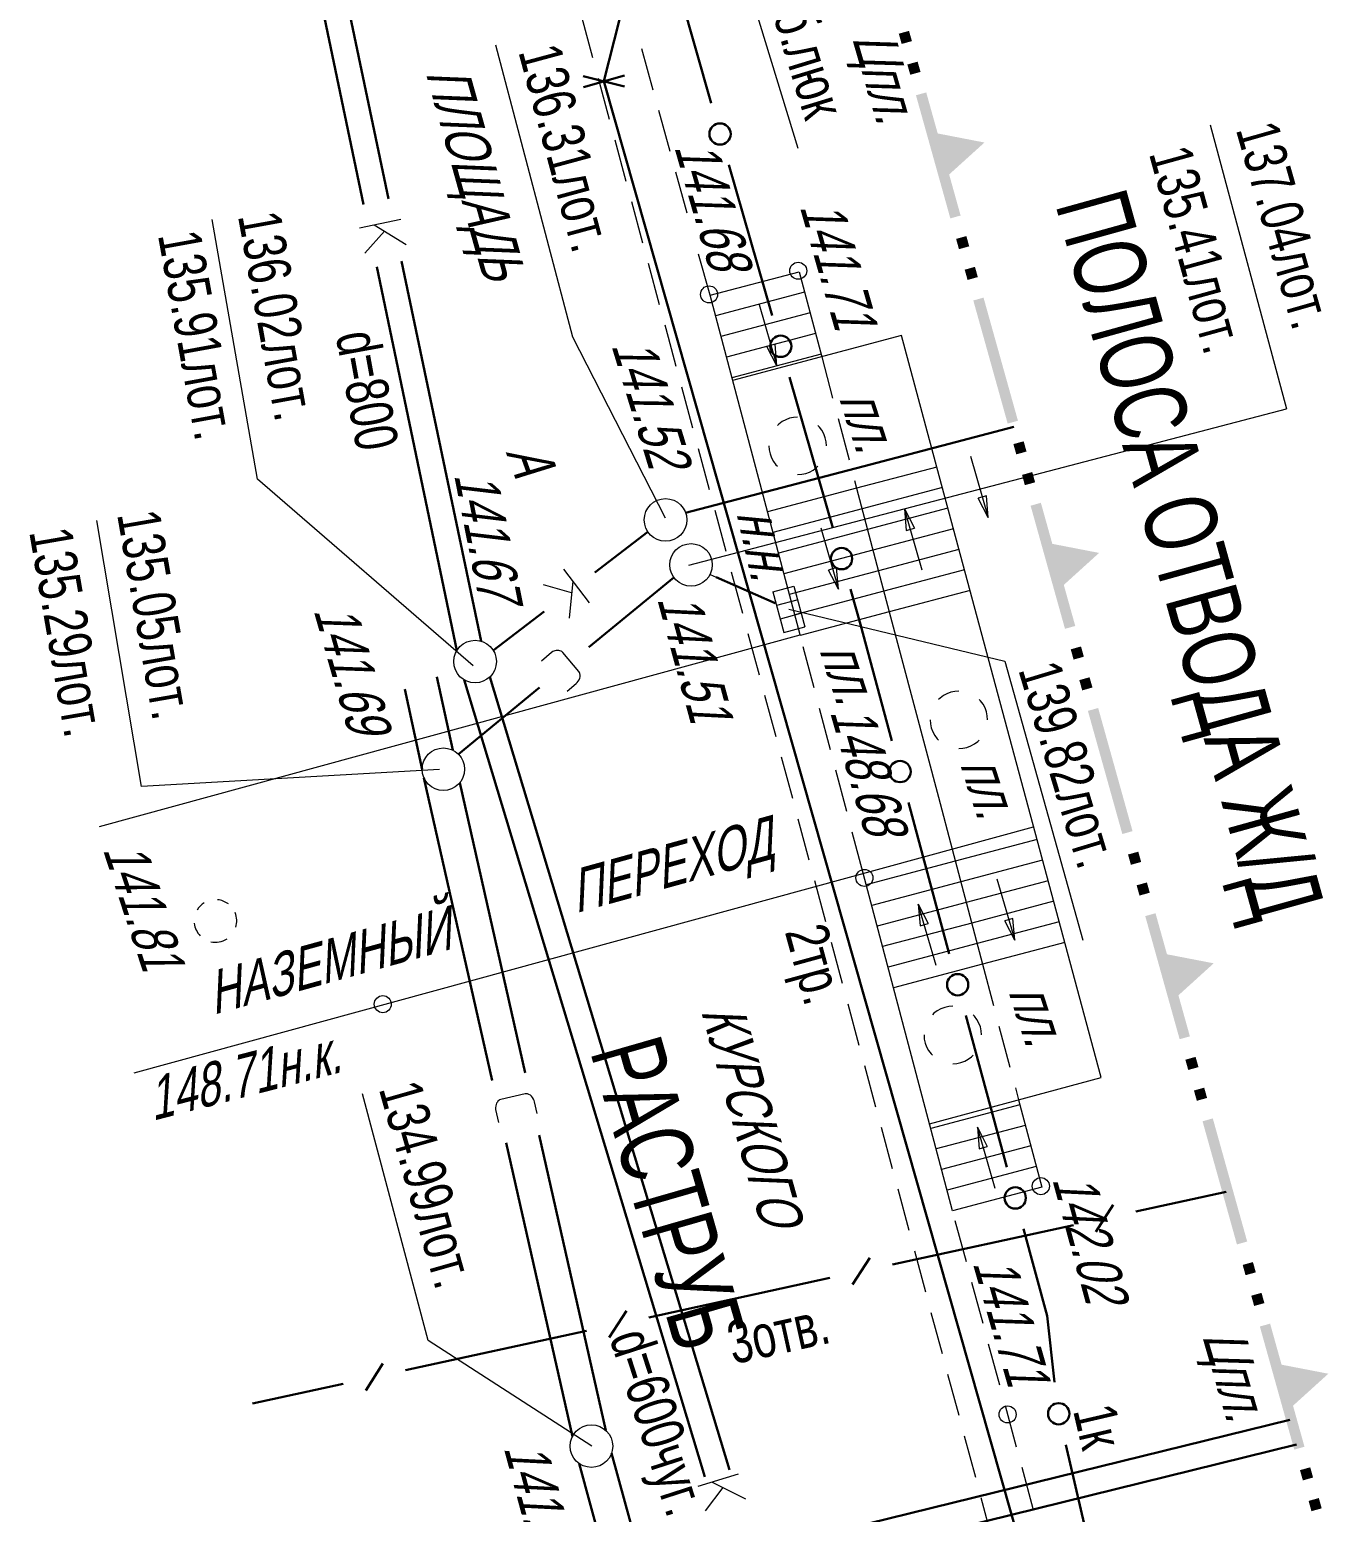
# Model space of a CAD drawing. Extents: x 10098 to 11902, y 8648 to 10202.
# Drawn here: x 10153.19 to 10183.67, y 10056.92 to 10091.71 of the extents above; entities that cross this region are included whole.
import ezdxf
from ezdxf.enums import TextEntityAlignment as Align

# ---------------------------------------------------------------- set-up
doc = ezdxf.new("R2010")
doc.units = 0
for name, color, linetype in [('1_Водопровод', 7, 'Continuous'), ('20_Строения', 7, 'Continuous'), ('21_Колодцы', 7, 'Continuous'), ('23_Ограждения', 7, 'Continuous'), ('38_Высотные_отметки', 7, 'Continuous'), ('50_Красные_линии', 7, 'Continuous'), ('52_Топонимика', 7, 'Continuous')]:
    doc.layers.add(name, color=color, linetype=linetype)
for name, color, linetype, lineweight in [('2_Водосток', 30, 'Continuous', 30), ('4_Канализация', 16, 'Continuous', 30), ('7_Электрокабели', 1, 'Continuous', 30), ('8_Связь', 3, 'Continuous', 30)]:
    doc.layers.add(name, color=color, linetype=linetype, lineweight=lineweight)
doc.styles.add('mggt', font='russian_1251.shx', dxfattribs={"width": 0.75, "oblique": 18, "height": 1})
doc.styles.add('Style-RUSSIAN_1251 I 0.00000', font='RUSSIAN_1251.shx')

msp = doc.modelspace()

# ---------------------------------------------------------------- hatches: boundary and pattern name
at = {"layer": '50_Красные_линии', "linetype": 'Continuous', "lineweight": 25}
for points in [[(10173.899, 10091.442), (10173.831, 10091.683), (10173.591, 10091.615), (10173.658, 10091.375)], [(10174.101, 10090.719), (10174.033, 10090.96), (10173.792, 10090.893), (10173.86, 10090.652)], [(10175.042, 10087.349), (10174.235, 10090.238), (10173.994, 10090.171), (10174.801, 10087.281)], [(10174.773, 10088.312), (10175.602, 10089.062), (10174.504, 10089.275)], [(10175.244, 10086.626), (10175.177, 10086.867), (10174.936, 10086.8), (10175.003, 10086.559)], [(10175.446, 10085.904), (10175.379, 10086.145), (10175.138, 10086.077), (10175.205, 10085.837)], [(10176.388, 10082.533), (10175.58, 10085.422), (10175.34, 10085.355), (10176.147, 10082.466)], [(10176.589, 10081.811), (10176.522, 10082.051), (10176.281, 10081.984), (10176.349, 10081.743)], [(10176.791, 10081.088), (10176.724, 10081.329), (10176.483, 10081.262), (10176.55, 10081.021)], [(10177.733, 10077.717), (10176.926, 10080.607), (10176.685, 10080.539), (10177.492, 10077.65)], [(10177.464, 10078.68), (10178.293, 10079.431), (10177.195, 10079.644)], [(10177.935, 10076.995), (10177.868, 10077.236), (10177.627, 10077.168), (10177.694, 10076.928)], [(10178.137, 10076.273), (10178.069, 10076.513), (10177.829, 10076.446), (10177.896, 10076.205)], [(10179.078, 10072.902), (10178.271, 10075.791), (10178.03, 10075.724), (10178.838, 10072.834)], [(10179.28, 10072.179), (10179.213, 10072.42), (10178.972, 10072.353), (10179.039, 10072.112)], [(10179.482, 10071.457), (10179.415, 10071.698), (10179.174, 10071.631), (10179.241, 10071.39)], [(10180.424, 10068.086), (10179.617, 10070.975), (10179.376, 10070.908), (10180.183, 10068.019)], [(10180.155, 10069.049), (10180.983, 10069.8), (10179.886, 10070.012)], [(10180.626, 10067.364), (10180.558, 10067.605), (10180.318, 10067.537), (10180.385, 10067.297)], [(10180.827, 10066.641), (10180.76, 10066.882), (10180.519, 10066.815), (10180.587, 10066.574)], [(10181.769, 10063.271), (10180.962, 10066.16), (10180.721, 10066.093), (10181.528, 10063.203)], [(10181.971, 10062.548), (10181.904, 10062.789), (10181.663, 10062.722), (10181.73, 10062.481)], [(10182.173, 10061.826), (10182.105, 10062.067), (10181.865, 10061.999), (10181.932, 10061.759)], [(10183.114, 10058.455), (10182.307, 10061.344), (10182.066, 10061.277), (10182.874, 10058.388)], [(10182.845, 10059.418), (10183.674, 10060.169), (10182.576, 10060.381)], [(10183.316, 10057.733), (10183.249, 10057.973), (10183.008, 10057.906), (10183.076, 10057.665)], [(10183.518, 10057.01), (10183.451, 10057.251), (10183.21, 10057.184), (10183.277, 10056.943)]]:
    msp.add_hatch(color=8, dxfattribs=at).paths.add_polyline_path(points)

# ---------------------------------------------------------------- linework, layer by layer
at = {"layer": '1_Водопровод', "color": 8, "linetype": 'Continuous', "lineweight": 30}
for p, q in [((10172.372, 10056.528), (10182.766, 10059.087)), ((10172.554, 10055.954), (10182.927, 10058.508))]:
    msp.add_line(p, q, dxfattribs=at)
at = {"layer": '20_Строения', "color": 8, "lineweight": 15}
for points in [[(10169.161, 10085.476), (10171.253, 10086.031), (10171.782, 10084.033)], [(10171.272, 10077.508), (10169.161, 10085.476)], [(10171.381, 10085.547), (10169.289, 10084.993)], [(10171.509, 10085.064), (10169.417, 10084.51)], [(10171.637, 10084.581), (10169.545, 10084.027)], [(10173.655, 10084.532), (10169.691, 10083.476)], [(10178.34, 10067.119), (10174.54, 10081.237), (10173.655, 10084.532)], [(10171.765, 10084.097), (10169.673, 10083.543)], [(10171.216, 10082.619), (10171.12, 10082.612), (10171.026, 10082.591), (10170.936, 10082.558), (10170.851, 10082.512), (10170.774, 10082.454), (10170.74, 10082.42)], [(10171.89, 10081.944), (10171.884, 10082.04), (10171.863, 10082.134), (10171.829, 10082.224), (10171.783, 10082.309), (10171.726, 10082.386), (10171.692, 10082.42)], [(10170.541, 10081.944), (10170.548, 10081.848), (10170.569, 10081.754), (10170.602, 10081.664), (10170.648, 10081.579), (10170.706, 10081.502), (10170.74, 10081.468)], [(10171.216, 10081.269), (10171.312, 10081.276), (10171.406, 10081.297), (10171.496, 10081.33), (10171.581, 10081.376), (10171.658, 10081.434), (10171.692, 10081.468)], [(10174.484, 10081.446), (10172.6, 10080.947)], [(10172.6, 10080.947), (10170.508, 10080.393)], [(10172.6, 10080.947), (10173.368, 10078.047)], [(10174.614, 10080.963), (10172.728, 10080.464)], [(10172.728, 10080.464), (10170.636, 10079.909)], [(10174.744, 10080.48), (10172.856, 10079.98)], [(10172.856, 10079.98), (10170.764, 10079.426)], [(10174.874, 10079.998), (10172.984, 10079.497)], [(10172.984, 10079.497), (10170.892, 10078.943)], [(10175.004, 10079.515), (10173.112, 10079.014)], [(10173.112, 10079.014), (10171.02, 10078.459)], [(10175.134, 10079.032), (10173.24, 10078.53)], [(10173.24, 10078.53), (10171.148, 10077.976)], [(10175.264, 10078.549), (10173.368, 10078.047)], [(10173.368, 10078.047), (10171.276, 10077.493)], [(10175.001, 10076.189), (10174.905, 10076.182), (10174.811, 10076.162), (10174.721, 10076.128), (10174.637, 10076.082), (10174.56, 10076.024), (10174.526, 10075.99)], [(10175.676, 10075.514), (10175.669, 10075.61), (10175.649, 10075.704), (10175.615, 10075.794), (10175.569, 10075.879), (10175.511, 10075.956), (10175.477, 10075.99)], [(10174.327, 10075.514), (10174.334, 10075.418), (10174.354, 10075.324), (10174.388, 10075.234), (10174.434, 10075.149), (10174.492, 10075.072), (10174.526, 10075.038)], [(10175.001, 10074.839), (10175.097, 10074.846), (10175.191, 10074.867), (10175.282, 10074.9), (10175.366, 10074.947), (10175.443, 10075.004), (10175.477, 10075.038)], [(10174.842, 10072.482), (10175.559, 10069.778)], [(10176.837, 10072.703), (10174.918, 10072.195)], [(10174.918, 10072.195), (10172.827, 10071.641)], [(10176.967, 10072.22), (10175.047, 10071.711)], [(10176.402, 10066.596), (10176.945, 10064.547), (10174.853, 10063.993), (10172.755, 10071.912)], [(10175.047, 10071.711), (10172.955, 10071.157)], [(10177.097, 10071.738), (10175.175, 10071.228)], [(10175.175, 10071.228), (10173.083, 10070.674)], [(10177.227, 10071.255), (10175.303, 10070.745)], [(10175.303, 10070.745), (10173.211, 10070.191)], [(10177.357, 10070.772), (10175.431, 10070.262)], [(10175.431, 10070.262), (10173.339, 10069.707)], [(10177.487, 10070.289), (10175.559, 10069.778)], [(10175.559, 10069.778), (10173.467, 10069.224)], [(10174.858, 10068.793), (10174.762, 10068.786), (10174.668, 10068.766), (10174.578, 10068.732), (10174.493, 10068.686), (10174.416, 10068.629), (10174.382, 10068.594)], [(10175.532, 10068.119), (10175.525, 10068.215), (10175.505, 10068.309), (10175.471, 10068.399), (10175.425, 10068.483), (10175.368, 10068.56), (10175.333, 10068.594)], [(10174.183, 10068.119), (10174.19, 10068.023), (10174.211, 10067.928), (10174.244, 10067.838), (10174.29, 10067.754), (10174.348, 10067.677), (10174.382, 10067.643)], [(10174.858, 10067.444), (10174.954, 10067.451), (10175.048, 10067.471), (10175.138, 10067.505), (10175.222, 10067.551), (10175.299, 10067.609), (10175.333, 10067.643)], [(10174.313, 10066.032), (10178.34, 10067.119)], [(10176.432, 10066.48), (10174.341, 10065.926)], [(10176.561, 10065.997), (10174.469, 10065.443)], [(10176.689, 10065.514), (10174.597, 10064.959)], [(10176.817, 10065.03), (10174.725, 10064.476)]]:
    msp.add_lwpolyline(points, dxfattribs=at)
at = {"layer": '20_Строения', "color": 8, "linetype": 'Continuous', "lineweight": 15}
for points in [[(10154.828, 10073.012), (10171.272, 10077.508)], [(10155.643, 10067.233), (10176.756, 10073.006)]]:
    msp.add_lwpolyline(points, dxfattribs=at)
at = {"layer": '21_Колодцы', "color": 8, "linetype": 'Continuous', "lineweight": 15}
for p, q in [((10170.634, 10078.521), (10171.125, 10078.654)), ((10170.634, 10078.521), (10170.893, 10077.567)), ((10171.125, 10078.654), (10171.383, 10077.7)), ((10170.73, 10078.204), (10171.208, 10078.334)), ((10170.816, 10077.887), (10171.294, 10078.016)), ((10170.893, 10077.567), (10171.383, 10077.7))]:
    msp.add_line(p, q, dxfattribs=at)
at = {"layer": '21_Колодцы', "color": 8, "linetype": 'Continuous', "lineweight": 9}
for centre in [(10168.116, 10080.205), (10168.714, 10079.15), (10163.644, 10076.88), (10162.9, 10074.354), (10166.375, 10058.47)]:
    msp.add_circle(centre, 0.5, dxfattribs=at)
for start, end in [(121.5453, 149.5553), (52.6494, 84.4289), (186.4831, 224.2403), (342.7816, 22.8949), (257.0591, 302.9828)]:
    msp.add_arc((10157.551, 10070.795), 0.5, start, end, dxfattribs=at)
at = {"layer": '23_Ограждения', "color": 8, "lineweight": 15}
for p, q in [((10166.145, 10092.021), (10166.405, 10091.056)), ((10166.535, 10090.573), (10166.796, 10089.607)), ((10166.926, 10089.124), (10167.186, 10088.159)), ((10167.316, 10087.676), (10167.577, 10086.711)), ((10167.707, 10086.228), (10167.967, 10085.262)), ((10170.314, 10085.264), (10170.73, 10083.823)), ((10168.097, 10084.78), (10168.175, 10084.492)), ((10168.175, 10084.492), (10168.358, 10083.814)), ((10170.687, 10084.331), (10170.495, 10084.276)), ((10170.73, 10083.823), (10170.687, 10084.331)), ((10170.73, 10083.823), (10170.495, 10084.276)), ((10168.488, 10083.331), (10168.748, 10082.366)), ((10168.879, 10081.883), (10169.139, 10080.918)), ((10175.272, 10081.704), (10175.688, 10080.263)), ((10174.137, 10079.027), (10173.721, 10080.468)), ((10173.721, 10080.468), (10173.764, 10079.96)), ((10173.721, 10080.468), (10173.956, 10080.015)), ((10175.646, 10080.771), (10175.453, 10080.716)), ((10175.688, 10080.263), (10175.453, 10080.716)), ((10175.688, 10080.263), (10175.646, 10080.771)), ((10169.269, 10080.435), (10169.529, 10079.469)), ((10171.758, 10080.019), (10172.174, 10078.578)), ((10173.764, 10079.96), (10173.956, 10080.015)), ((10172.132, 10079.086), (10171.94, 10079.03)), ((10172.174, 10078.578), (10172.132, 10079.086)), ((10169.66, 10078.987), (10169.92, 10078.021)), ((10172.174, 10078.578), (10171.94, 10079.03)), ((10170.05, 10077.538), (10170.311, 10076.573)), ((10170.441, 10076.09), (10170.701, 10075.125)), ((10170.831, 10074.642), (10171.092, 10073.676)), ((10171.222, 10073.193), (10171.482, 10072.228)), ((10175.896, 10071.785), (10176.313, 10070.344)), ((10171.612, 10071.745), (10171.873, 10070.78)), ((10174.465, 10069.747), (10174.049, 10071.188)), ((10174.049, 10071.188), (10174.091, 10070.68)), ((10174.049, 10071.188), (10174.283, 10070.736)), ((10174.091, 10070.68), (10174.283, 10070.736)), ((10176.27, 10070.852), (10176.078, 10070.796)), ((10176.313, 10070.344), (10176.078, 10070.796)), ((10176.313, 10070.344), (10176.27, 10070.852)), ((10172.003, 10070.297), (10172.263, 10069.331)), ((10172.394, 10068.849), (10172.654, 10067.883)), ((10172.784, 10067.4), (10173.045, 10066.435)), ((10173.175, 10065.952), (10173.435, 10064.987)), ((10175.851, 10064.516), (10175.435, 10065.957)), ((10175.435, 10065.957), (10175.477, 10065.449)), ((10175.435, 10065.957), (10175.669, 10065.504)), ((10175.477, 10065.449), (10175.669, 10065.504)), ((10173.565, 10064.504), (10173.826, 10063.538)), ((10173.956, 10063.056), (10174.216, 10062.09)), ((10174.346, 10061.607), (10174.607, 10060.642)), ((10174.737, 10060.159), (10174.997, 10059.194)), ((10175.128, 10058.711), (10175.388, 10057.745)), ((10175.518, 10057.262), (10175.778, 10056.297))]:
    msp.add_line(p, q, dxfattribs=at)
at = {"layer": '23_Ограждения', "color": 8, "linetype": 'Continuous', "lineweight": 15}
for p, q in [((10167.822, 10090.293), (10167.556, 10091.257)), ((10168.222, 10088.848), (10167.955, 10089.812)), ((10168.622, 10087.402), (10168.355, 10088.366)), ((10169.161, 10085.476), (10168.89, 10086.439)), ((10171.782, 10084.033), (10172.038, 10083.066)), ((10172.166, 10082.583), (10172.423, 10081.616)), ((10172.551, 10081.133), (10172.6, 10080.947)), ((10173.368, 10078.047), (10174.52, 10073.697)), ((10171.602, 10076.262), (10171.346, 10077.228)), ((10171.987, 10074.812), (10171.73, 10075.779)), ((10172.371, 10073.362), (10172.115, 10074.329)), ((10174.52, 10073.697), (10174.842, 10072.482)), ((10172.755, 10071.912), (10172.499, 10072.879)), ((10175.559, 10069.778), (10175.815, 10068.811)), ((10175.943, 10068.328), (10176.199, 10067.361)), ((10176.327, 10066.878), (10176.402, 10066.596)), ((10175.178, 10062.793), (10174.917, 10063.758)), ((10175.569, 10061.345), (10175.308, 10062.31)), ((10175.961, 10059.897), (10175.7, 10060.862)), ((10176.353, 10058.449), (10176.092, 10059.414)), ((10176.744, 10057.001), (10176.483, 10057.966))]:
    msp.add_line(p, q, dxfattribs=at)
at = {"layer": '2_Водосток', "color": 8, "linetype": 'Continuous', "lineweight": 15}
for p, q in [((10180.897, 10089.475), (10182.69, 10082.811)), ((10168.664, 10079.146), (10182.69, 10082.811)), ((10155.811, 10073.952), (10154.764, 10080.194)), ((10169.161, 10078.926), (10169.304, 10078.863)), ((10171.011, 10078.108), (10176.077, 10076.888)), ((10176.077, 10076.888), (10177.908, 10070.342)), ((10162.809, 10074.346), (10155.811, 10073.952)), ((10162.543, 10060.948), (10160.999, 10066.739)), ((10166.388, 10058.47), (10162.543, 10060.948))]:
    msp.add_line(p, q, dxfattribs=at)
at = {"layer": '2_Водосток', "color": 8, "linetype": 'Continuous', "lineweight": 30}
for p, q in [((10166.317, 10077.221), (10168.31, 10078.856)), ((10169.304, 10078.863), (10170.691, 10078.252)), ((10162.747, 10076.527), (10163.122, 10074.802)), ((10161.993, 10076.23), (10162.4, 10074.349)), ((10163.252, 10074.709), (10165.156, 10076.271)), ((10162.442, 10074.153), (10164.044, 10067.048)), ((10163.288, 10074.039), (10164.823, 10067.231)), ((10164.374, 10065.585), (10165.928, 10058.692)), ((10165.153, 10065.768), (10166.716, 10058.836)), ((10166.848, 10058.305), (10169.833, 10047.372)), ((10166.085, 10058.063), (10169.061, 10047.165))]:
    msp.add_line(p, q, dxfattribs=at)
at = {"layer": '2_Водосток', "color": 8, "linetype": 'Continuous', "lineweight": 15, "flags": 128}
for points in [[(10165.804, 10076.188), (10166.016, 10076.367), (10166.045, 10076.394), (10166.063, 10076.418), (10166.087, 10076.454), (10166.103, 10076.491), (10166.111, 10076.525), (10166.111, 10076.564), (10166.106, 10076.602), (10166.094, 10076.627), (10166.079, 10076.651), (10165.702, 10077.098), (10165.682, 10077.114), (10165.663, 10077.126), (10165.637, 10077.136), (10165.612, 10077.14), (10165.58, 10077.142), (10165.547, 10077.142), (10165.514, 10077.132), (10165.469, 10077.114), (10165.438, 10077.094), (10165.201, 10076.894)], [(10165.101, 10066.276), (10165.04, 10066.547), (10165.029, 10066.584), (10165.016, 10066.612), (10164.996, 10066.65), (10164.97, 10066.681), (10164.943, 10066.704), (10164.909, 10066.722), (10164.873, 10066.735), (10164.845, 10066.735), (10164.817, 10066.734), (10164.246, 10066.605), (10164.222, 10066.595), (10164.204, 10066.584), (10164.182, 10066.565), (10164.168, 10066.545), (10164.151, 10066.518), (10164.136, 10066.489), (10164.13, 10066.454), (10164.124, 10066.406), (10164.128, 10066.369), (10164.196, 10066.067)]]:
    msp.add_lwpolyline(points, dxfattribs=at)
at = {"layer": '38_Высотные_отметки', "color": 8, "lineweight": 9}
for centre in [(10171.23, 10086.053, 141.71), (10169.138, 10085.498, 141.68), (10172.784, 10071.804, 148.68), (10161.479, 10068.841), (10176.925, 10064.57, 142.02), (10176.146, 10059.214, 148.68)]:
    msp.add_circle(centre, 0.2, dxfattribs=at)
at = {"layer": '4_Канализация', "color": 8, "linetype": 'Continuous', "lineweight": 30}
for p, q in [((10159.134, 10096.652), (10161.028, 10087.609)), ((10159.713, 10096.814), (10161.613, 10087.744)), ((10161.335, 10086.141), (10163.219, 10077.144)), ((10161.92, 10086.276), (10163.787, 10077.359)), ((10176.29, 10082.393), (10172.927, 10081.509)), ((10172.927, 10081.509), (10168.588, 10080.369)), ((10167.7, 10079.927), (10166.452, 10078.969)), ((10165.263, 10078.055), (10164.071, 10077.14)), ((10163.388, 10076.45), (10166.923, 10064.751)), ((10163.993, 10076.522), (10167.498, 10064.922)), ((10167.498, 10064.922), (10169.617, 10057.91)), ((10166.923, 10064.751), (10169.04, 10057.746))]:
    msp.add_line(p, q, dxfattribs=at)
at = {"layer": '4_Канализация', "color": 8, "linetype": 'Continuous', "lineweight": 15}
for p, q in [((10165.943, 10084.492), (10164.129, 10091.343)), ((10158.539, 10081.164), (10157.473, 10087.255)), ((10161.902, 10087.259), (10160.933, 10087.056)), ((10161.278, 10087.128), (10162.025, 10086.671)), ((10161.515, 10086.983), (10161.056, 10086.468)), ((10168.113, 10080.244), (10165.943, 10084.492)), ((10163.602, 10076.78), (10158.539, 10081.164)), ((10166.328, 10078.263), (10165.725, 10079.049)), ((10165.94, 10078.769), (10165.852, 10077.897)), ((10165.912, 10078.492), (10165.249, 10078.683)), ((10169.818, 10057.809), (10168.87, 10057.522)), ((10169.457, 10057.5), (10169.044, 10056.948)), ((10169.208, 10057.624), (10169.992, 10057.234))]:
    msp.add_line(p, q, dxfattribs=at)
at = {"layer": '7_Электрокабели', "color": 8, "linetype": 'Continuous', "lineweight": 30}
for p, q in [((10169.189, 10089.983), (10168.175, 10093.523)), ((10166.185, 10090.623), (10167.155, 10090.377)), ((10166.189, 10090.363), (10167.151, 10090.637)), ((10170.615, 10085.001), (10169.602, 10088.541)), ((10172.041, 10080.019), (10171.028, 10083.559)), ((10174.777, 10070.022), (10173.817, 10073.577)), ((10176.128, 10065.019), (10175.168, 10068.574)), ((10178.35, 10054.912), (10177.514, 10058.499))]:
    msp.add_line(p, q, dxfattribs=at)
at = {"layer": '7_Электрокабели', "color": 8, "linetype": 'Continuous', "lineweight": 30, "flags": 128}
for points in [[(10167.64, 10094.33), (10166.67, 10090.5)], [(10166.67, 10090.5), (10176.48, 10056.01)], [(10173.426, 10075.025), (10172.69, 10077.752), (10172.454, 10078.577)], [(10177.247, 10059.972), (10177.07, 10061.531), (10176.519, 10063.571)]]:
    msp.add_lwpolyline(points, dxfattribs=at)
at = {"layer": '7_Электрокабели', "color": 8, "linetype": 'Continuous', "lineweight": 15}
msp.add_lwpolyline([(10171.225, 10088.918), (10169.961, 10093.071), (10168.881, 10094.066)], dxfattribs=at)
at = {"layer": '7_Электрокабели', "color": 8, "linetype": 'Continuous', "lineweight": 30}
for centre in [(10169.395, 10089.262), (10170.821, 10084.28), (10172.247, 10079.298), (10173.622, 10074.301), (10174.973, 10069.298), (10176.324, 10064.295), (10177.344, 10059.229)]:
    msp.add_circle(centre, 0.25, dxfattribs=at)
at = {"layer": '8_Связь', "color": 8, "linetype": 'Continuous', "lineweight": 30}
for p, q in [((10178.219, 10063.502), (10178.625, 10064.133)), ((10179.155, 10063.977), (10181.279, 10064.439)), ((10173.441, 10062.735), (10177.689, 10063.658)), ((10172.506, 10062.26), (10172.911, 10062.89)), ((10167.727, 10061.492), (10171.975, 10062.416)), ((10166.792, 10061.017), (10167.197, 10061.648)), ((10162.013, 10060.249), (10166.262, 10061.173)), ((10161.078, 10059.775), (10161.483, 10060.405)), ((10158.424, 10059.469), (10160.548, 10059.931))]:
    msp.add_line(p, q, dxfattribs=at)

# ---------------------------------------------------------------- texts
at = {"layer": '2_Водосток', "color": 8, "linetype": 'Continuous', "lineweight": 15, "style": 'mggt', "width": 0.75}
for s, rotation, p in [('137.04лот.', 285.867, (10181.498, 10089.37)), ('135.41лот.', 285.4532, (10179.458, 10088.806)), ('d=800', 280.3241, (10160.372, 10084.546)), ('135.05лот.', 279.8401, (10155.24, 10080.337)), ('135.29лот.', 279.8401, (10153.176, 10079.928)), ('139.82лот.', 286.7801, (10176.39, 10076.692)), ('134.99лот.', 285.8815, (10161.38, 10066.856))]:
    msp.add_text(s, height=1, rotation=rotation, dxfattribs=at).set_placement(p)
at = {"layer": '38_Высотные_отметки', "color": 8, "lineweight": 15, "style": 'mggt', "oblique": 18, "width": 0.75}
for s, rotation, p in [('141.68', 286, (10168.316, 10088.964, 141.68)), ('141.71', 286, (10171.262, 10087.562, 141.71)), ('141.52    ', 286.9976, (10166.84, 10084.305, 141.516)), ('141.51    ', 285.1335, (10167.916, 10078.355, 141.511)), ('141.69    ', 285.9271, (10159.851, 10078.085, 141.693)), ('148.68', 286, (10171.972, 10075.703, 148.68)), ('141.81    ', 288.2135, (10154.903, 10072.478)), ('148.71н.к.', 14.4883, (10156.077, 10066.101, 148.71)), ('142.02', 285.2262, (10177.189, 10064.737, 142.02)), ('141.71', 286, (10175.323, 10062.768, 141.71)), ('141.76', 285.0806, (10164.314, 10058.434, 141.76))]:
    msp.add_text(s, height=1, rotation=rotation, dxfattribs=at).set_placement(p)
at = {"layer": '38_Высотные_отметки', "color": 8, "linetype": 'Continuous', "lineweight": 15, "style": 'mggt', "oblique": 18, "width": 0.75}
for s, rotation, p in [('141.67', 281.2057, (10163.15, 10081.264)), ('н.н.', 282.7204, (10169.778, 10080.363))]:
    msp.add_text(s, height=1, rotation=rotation, dxfattribs=at).set_placement(p)
at = {"layer": '4_Канализация', "color": 8, "linetype": 'Continuous', "lineweight": 15, "style": 'mggt', "width": 0.75}
for s, rotation, p in [('136.31лот.', 285.1233, (10164.656, 10091.197)), ('136.02лот.', 280.3188, (10158.076, 10087.341)), ('135.91лот.', 280.3188, (10156.198, 10086.891)), ('d=600чуг.', 287.9078, (10166.792, 10061.017))]:
    msp.add_text(s, height=1, rotation=rotation, dxfattribs=at).set_placement(p)
at = {"layer": '50_Красные_линии', "color": 8, "linetype": 'Continuous', "lineweight": 53, "style": 'Style-RUSSIAN_1251 I 0.00000', "width": 0.705882}
for s, rotation, p in [('ПОЛОСА ОТВОДА Ж/Д', 285.5296, (10180.427, 10079.393)), ('РАСТРУБ', 286.0589, (10168.182, 10064.404))]:
    msp.add_text(s, height=1.7, rotation=rotation, dxfattribs=at).set_placement(p, align=Align.MIDDLE_CENTER)
at = {"layer": '52_Топонимика', "color": 8, "lineweight": 15, "style": 'mggt', "oblique": 18, "width": 0.75}
for s, rotation, p in [('Цпл.', 286.2125, (10172.49, 10091.516)), ('пл.', 287.9511, (10172.183, 10083.069)), ('А', 290, (10164.364, 10081.795)), ('пл.', 287.9511, (10171.722, 10077.158)), ('пл.', 287.9511, (10175.024, 10074.476)), ('ПЕРЕХОД', 15.4479, (10166.015, 10070.975)), ('НАЗЕМНЫЙ', 15.4479, (10157.503, 10068.59)), ('пл.', 287.9511, (10176.16, 10069.137)), ('Цпл.', 286.2125, (10180.708, 10061.058))]:
    msp.add_text(s, height=1, rotation=rotation, dxfattribs=at).set_placement(p)
at = {"layer": '52_Топонимика', "color": 8, "linetype": 'Continuous', "lineweight": 30, "style": 'mggt', "oblique": 18, "width": 0.75}
for s, p in [('ПЛОЩАДЬ', (10162.484, 10090.697)), ('КУРСКОГО', (10168.944, 10068.685))]:
    msp.add_text(s, height=1, rotation=285.6272, dxfattribs=at).set_placement(p)
at = {"layer": '7_Электрокабели', "color": 8, "linetype": 'Continuous', "lineweight": 15, "style": 'mggt', "width": 0.75}
for s, rotation, p in [('каб.люк', 286.9781, (10170.34, 10093.016)), ('2тр.', 285.3075, (10170.912, 10070.544)), ('1к', 283.1071, (10177.679, 10059.306))]:
    msp.add_text(s, height=1, rotation=rotation, dxfattribs=at).set_placement(p)
at = {"layer": '8_Связь', "color": 8, "linetype": 'Continuous', "lineweight": 15, "style": 'mggt', "width": 0.75}
msp.add_text('3отв.', height=1, rotation=12.4973, dxfattribs=at).set_placement((10169.596, 10060.875), align=Align.MIDDLE_LEFT)

doc.saveas('drawing.dxf')
